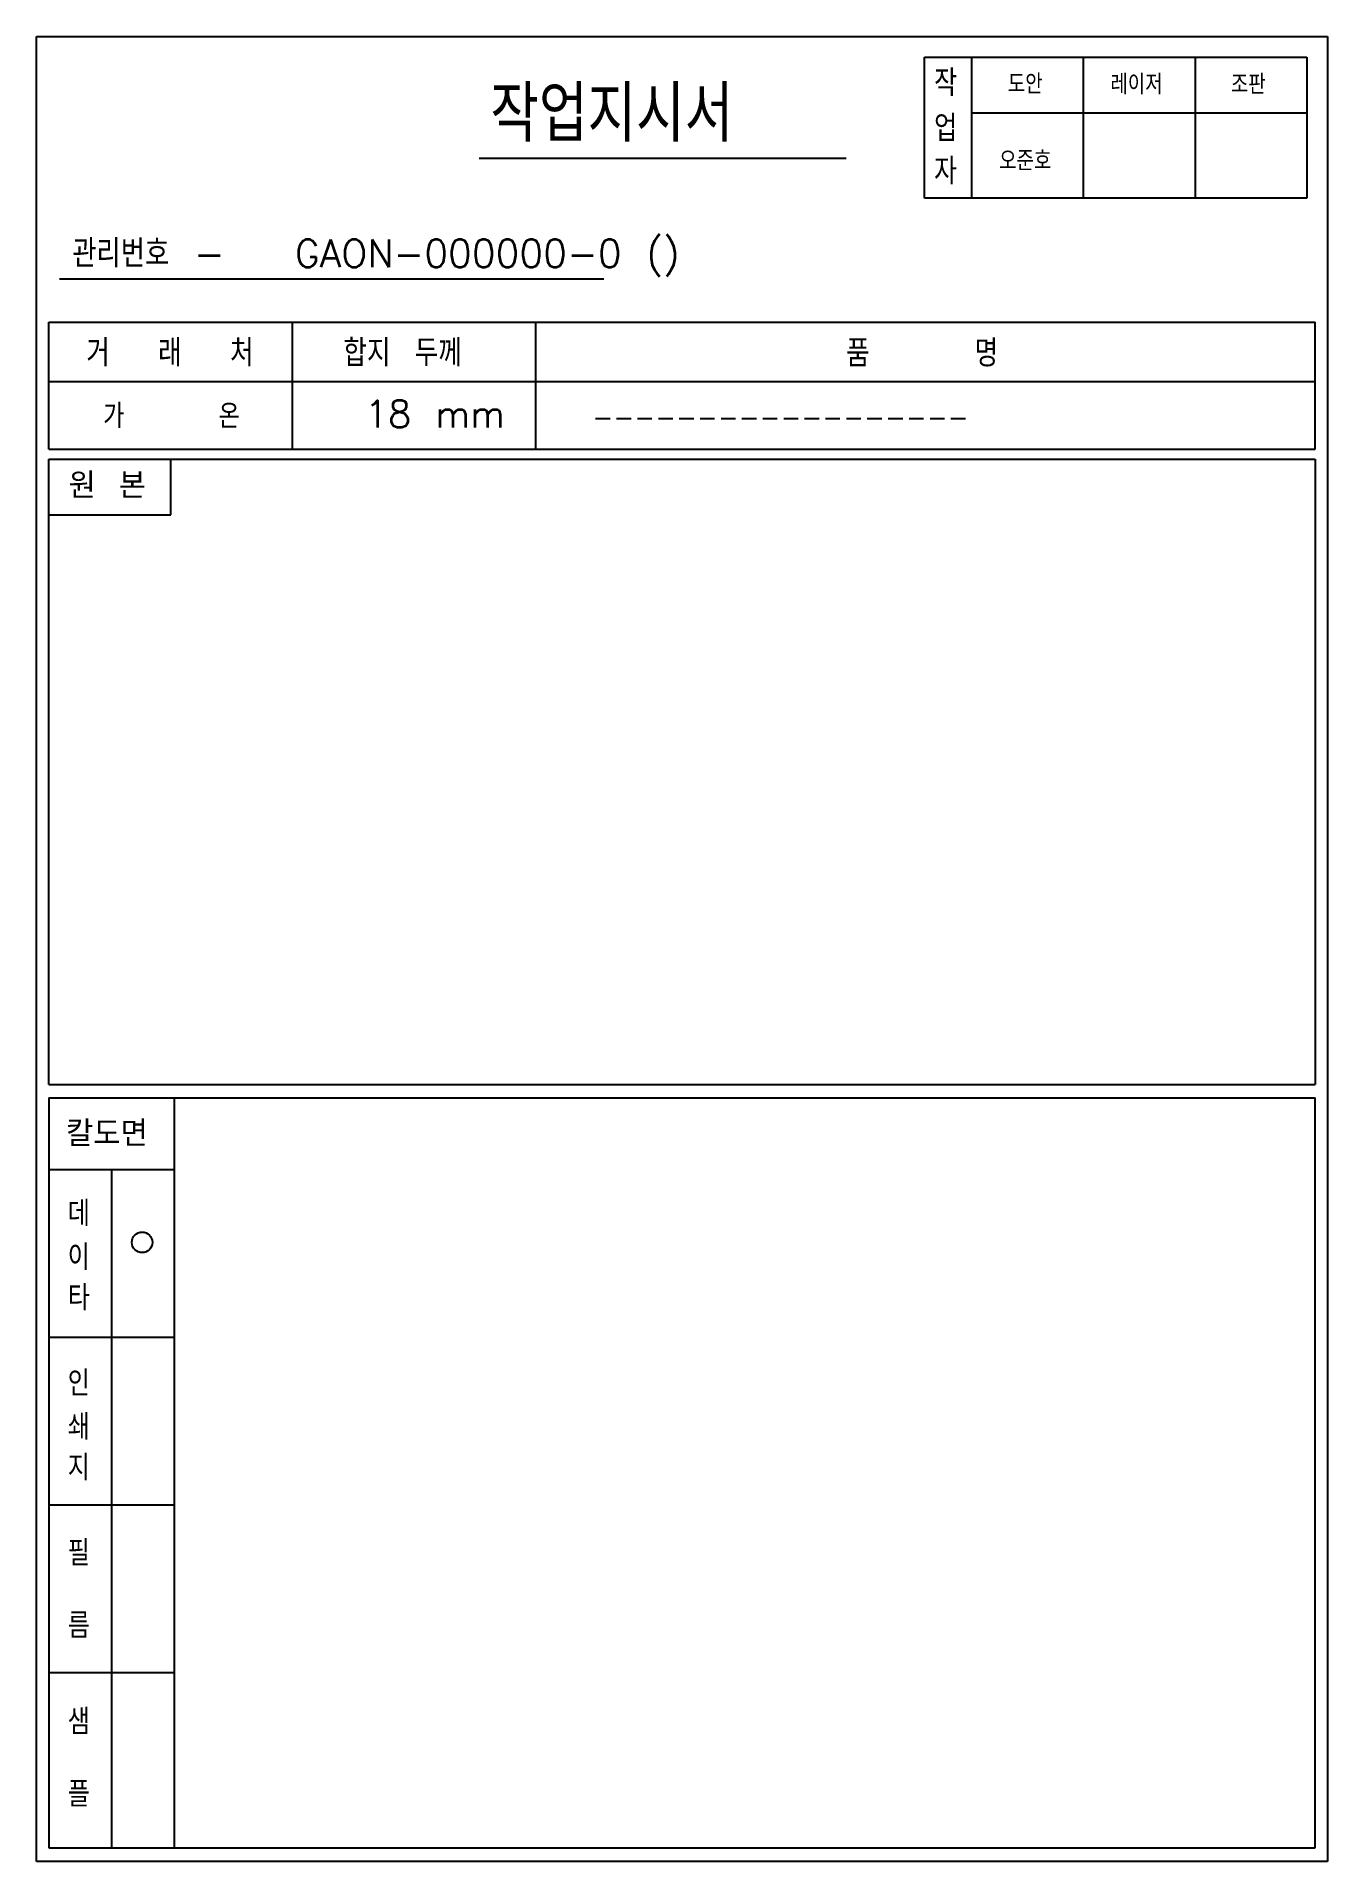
# Model space of a CAD drawing. Header units: millimetres. Extents: x 15209 to 17009, y -625 to 1921.
import ezdxf
from ezdxf.enums import TextEntityAlignment as Align

# ---------------------------------------------------------------- set-up
doc = ezdxf.new("R2010")
doc.units = ezdxf.units.MM
doc.styles.add('FHG', font='TXT.shx', dxfattribs={"height": 0.18, "bigfont": 'whgtxt.shx'})
doc.styles.get("Standard").update_dxf_attribs({"font": 'txt.shx', "bigfont": 'zfhg.shx'})

msp = doc.modelspace()

# ---------------------------------------------------------------- linework, layer by layer
for p, q in [((15209.4, 1920.8), (17009.4, 1920.8)), ((15209.4, -625), (15209.4, 1920.8)), ((17009.4, 1920.8), (17009.4, -625)), ((16447.4, 1695.1), (16447.4, 1892)), ((16447.4, 1892), (16980.6, 1892)), ((16513, 1892), (16513, 1695.1)), ((16668.9, 1892), (16668.9, 1695.1)), ((16824.7, 1892), (16824.7, 1695.1)), ((16980.6, 1892), (16980.6, 1695.1)), ((16980.6, 1813.8), (16513, 1813.8)), ((15826.4, 1750.9), (16338.5, 1750.9)), ((16980.6, 1695.1), (16447.4, 1695.1)), ((15241.3, 1582.6), (16000.4, 1582.6)), ((15226.7, 1522.4), (16992.1, 1522.4)), ((15226.7, 1344.9), (15226.7, 1522.4)), ((15566.1, 1344.9), (15566.1, 1522.4)), ((15905.5, 1344.9), (15905.5, 1522.4)), ((16992.1, 1344.9), (16992.1, 1522.4)), ((15226.7, 1439.6), (16992.1, 1439.6)), ((15226.7, 1344.9), (16992.1, 1344.9)), ((15226.7, 1331.1), (16992.1, 1331.1)), ((15226.7, 459.1), (15226.7, 1331.1)), ((15396.6, 1253.5), (15396.6, 1331.1)), ((16992.1, 1331.1), (16992.1, 459.1)), ((15226.7, 1253.5), (15396.6, 1253.5)), ((15226.7, 459.1), (16992.1, 459.1)), ((15226.7, 440.2), (16992.1, 440.2)), ((15226.7, 440.2), (15226.7, -606.1)), ((15401.7, -606.1), (15401.7, 440.2)), ((16992.1, -606.1), (16992.1, 440.2)), ((15226.7, 340.5), (15401.7, 340.5)), ((15314.2, -606.1), (15314.2, 340.5)), ((15226.7, 106.5), (15401.7, 106.5)), ((15226.7, -127.5), (15401.7, -127.5)), ((15226.7, -361.5), (15401.7, -361.5)), ((15226.7, -606.1), (16992.1, -606.1)), ((17009.4, -625), (15209.4, -625))]:
    msp.add_line(p, q)
at = {"color": 1}
msp.add_circle((15356.6, 238.7), 14.3, dxfattribs=at)

# ---------------------------------------------------------------- texts
for s, height, p in [('작업지시서', 77.52, (15842.2, 1774.1)), ('관리번호 - ', 38.66, (15259.2, 1598.8)), ('GAON-000000-0 ()', 38.664, (15569.5, 1598.8)), ('합지 두께', 37.71, (15637.1, 1460.7)), ('거  래  처', 37.71, (15278.7, 1460.7)), ('품    명', 37.71, (16338.1, 1460.1)), ('가    온', 33.86, (15302.3, 1374.4)), ('18 mm', 37.71, (15667.2, 1375.4)), ('------------------', 26.15, (15984.5, 1376.9))]:
    msp.add_text(s, height=height).set_placement(p)
for s, height, p in [('작', 36.7, (16476.9, 1856)), ('도안', 27.72, (16588, 1854.7)), ('레이저', 27.72, (16743.1, 1854.1)), ('조판', 27.72, (16899, 1854.1)), ('업', 36.7, (16476.9, 1792.9)), ('오준호', 27.72, (16588, 1747.5)), ('자', 36.7, (16476.9, 1732.9))]:
    msp.add_text(s, height=height).set_placement(p, align=Align.MIDDLE_CENTER)
at = {"color": 0, "style": 'FHG'}
for s, p in [('원 본', (15253.9, 1276.6)), ('칼도면', (15250.5, 372.4))]:
    msp.add_text(s, height=35.94, dxfattribs=at).set_placement(p)
at = {"color": 1}
for s, p in [('데', (15252.9, 261.3)), ('이', (15252.9, 200.2)), ('타', (15252.9, 143.6)), ('인', (15252.9, 24.5)), ('쇄', (15252.9, -36.6)), ('지', (15252.9, -93.2)), ('필', (15252.9, -212.3)), ('름', (15252.9, -313.4)), ('샘', (15252.9, -447.6)), ('플', (15252.9, -548.7))]:
    msp.add_text(s, height=35.4, dxfattribs=at).set_placement(p)

doc.saveas('drawing.dxf')
